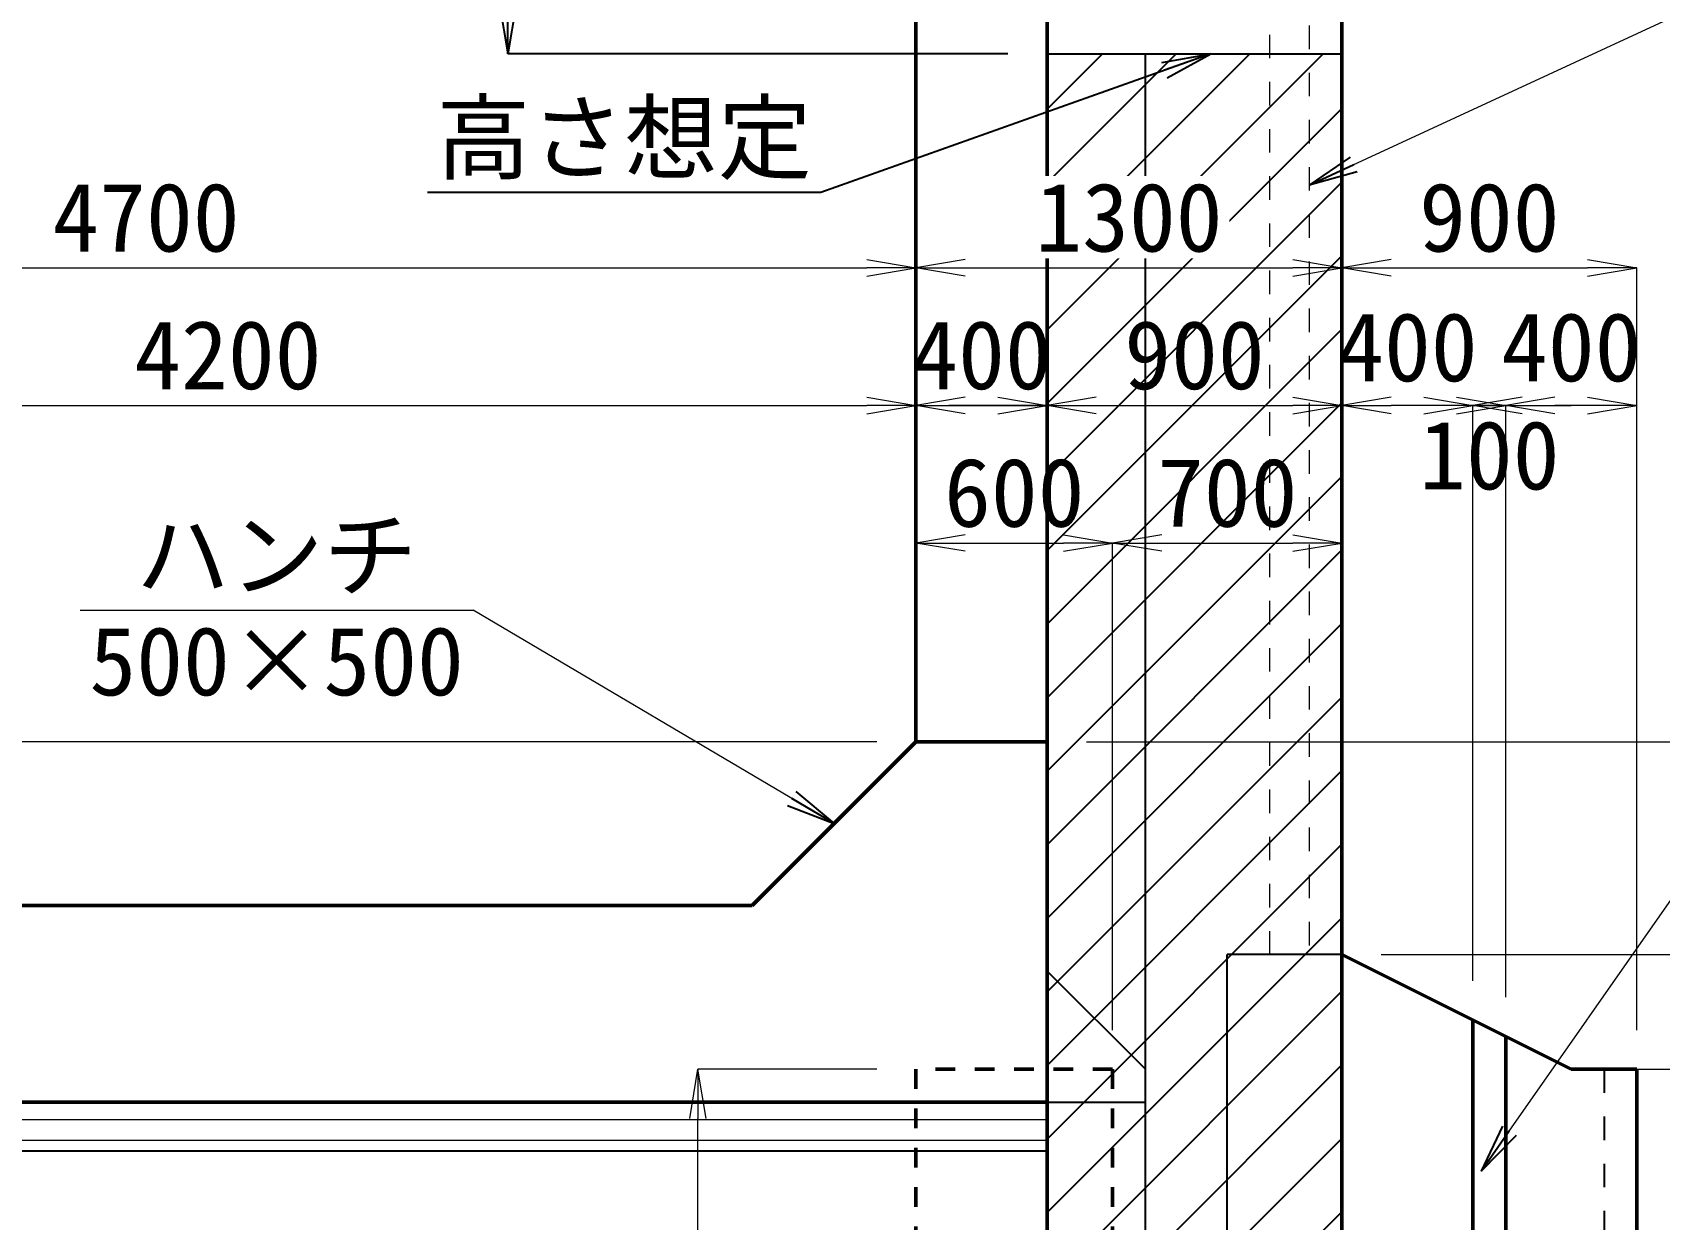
# Model space of a CAD drawing. Header units: millimetres. Extents: x 156724 to 219930, y -98905 to 17820.
# Drawn here: x 204175 to 209140, y 5042 to 8665 of the extents above; entities that cross this region are included whole.
import ezdxf
from ezdxf.enums import TextEntityAlignment as Align

# ---------------------------------------------------------------- set-up
doc = ezdxf.new("R2010")
doc.units = ezdxf.units.MM
doc.header["$LTSCALE"] = 60
doc.header["$PDSIZE"] = 300
for name, pattern in [('SXF_二点短鎖線', [11, 6, -1.5, 0.25, -1.5, 0.25, -1.5]), ('SXF_跳び破線', [12, 6, -6]), ('点線(短)_2', [2, 1, -1])]:
    doc.linetypes.add(name, pattern=pattern)
doc.layers.get('Defpoints').update_dxf_attribs({"color": 151})
for name, color, linetype, lineweight in [('D-STR', 1, 'Continuous', 50), ('D-STR-DIM', 7, 'Continuous', 13), ('D-STR-HTXT', 7, 'Continuous', 13), ('D-STR-STR1', 2, 'Continuous', 13), ('D-STR-STR2', 6, 'Continuous', 25), ('D-STR-STR6', 7, 'Continuous', 13), ('D-STR-STRA', 1, 'Continuous', 25), ('D-STR-TXT', 7, 'Continuous', 13)]:
    doc.layers.add(name, color=color, linetype=linetype, lineweight=lineweight)
doc.styles.add('MS ゴシック', font='MS Gothic.ttf')
doc.dimstyles.new('DIM-60-F', dxfattribs={"dimscale": 60, "dimtxt": 3.5, "dimasz": 2.5, "dimexe": 0, "dimexo": 2, "dimgap": 0.8, "dimtad": 1, "dimdec": 0, "dimzin": 0, "dimdsep": 46, "dimtxsty": 'MS ゴシック', "dimblk": 'OPEN', "dimcen": 0.1, "dimaunit": 1, "dimadec": 4, "dimazin": 0, "dimtfac": 1, "dimtdec": 0, "dimtmove": 2, "dimatfit": 3, "dimldrblk": 'OPEN', "dimfxl": 1, "dimtolj": 1, "dimtzin": 0, "dimlwd": -1, "dimlwe": -1, "dimarcsym": 2})

# ---------------------------------------------------------------- blocks, each defined once
blk = doc.blocks.new('_Open')
at = {"color": 0, "linetype": 'ByBlock', "lineweight": -2}
for p, q in [((-1, 0.167), (0, 0)), ((-1, -0.167), (0, 0)), ((0, 0), (-1, 0))]:
    blk.add_line(p, q, dxfattribs=at)
blk = doc.blocks.new('*D478')
at = {"layer": 'Defpoints', "color": 0, "transparency": 16777216}
for p, q in [((207151.1, 9600.7), (205625.2, 9600.7)), ((205625.2, 8750.7), (205625.2, 9450.7)), ((207151.1, 8600.7), (205625.2, 8600.7))]:
    blk.add_line(p, q, dxfattribs=at)
for p in [(205625.2, 9600.7), (207271.1, 9600.7), (207271.1, 8600.7)]:
    blk.add_point(p, dxfattribs=at)
at = {"layer": 'Defpoints', "color": 0, "transparency": 16777216, "xscale": 150, "yscale": 150, "zscale": 150}
for p, rotation in [((205625.2, 9600.7), 90), ((205625.2, 8600.7), 270)]:
    blk.add_blockref('_Open', p, dxfattribs=dict(at, rotation=rotation))
at = {"layer": 'Defpoints', "color": 0, "transparency": 16777216, "insert": (205472.2, 9100.7), "char_height": 210, "attachment_point": 5, "rotation": 90, "style": 'MS ゴシック'}
blk.add_mtext('\\A1;1000', dxfattribs=at)
blk = doc.blocks.new('*D484')
at = {"layer": 'D-STR-DIM', "color": 0, "transparency": 16777216}
for p, q in [((206871.1, 6620.7), (206871.1, 7527)), ((206871.1, 7527), (207271.1, 7527)), ((207121.1, 7527), (206971.1, 7527)), ((207021.1, 7527), (207171.1, 7527)), ((207271.1, 6620.7), (207271.1, 7527))]:
    blk.add_line(p, q, dxfattribs=at)
at = {"layer": 'Defpoints', "color": 0, "transparency": 16777216}
for p in [(207271.1, 7527), (206871.1, 6500.7), (207271.1, 6500.7)]:
    blk.add_point(p, dxfattribs=at)
at = {"layer": 'D-STR-DIM', "color": 0, "transparency": 16777216, "xscale": 150, "yscale": 150, "zscale": 150, "rotation": 180}
blk.add_blockref('_Open', (206871.1, 7527), dxfattribs=at)
at = {"layer": 'D-STR-DIM', "color": 0, "transparency": 16777216, "xscale": 150, "yscale": 150, "zscale": 150}
blk.add_blockref('_Open', (207271.1, 7527), dxfattribs=at)
at = {"layer": 'D-STR-DIM', "color": 0, "transparency": 16777216, "insert": (207071.1, 7680), "char_height": 210, "attachment_point": 5, "style": 'MS ゴシック'}
blk.add_mtext('\\A1;400', dxfattribs=at)
blk = doc.blocks.new('*D485')
at = {"layer": 'D-STR-DIM', "color": 0, "transparency": 16777216}
for p, q in [((207271.1, 6620.7), (207271.1, 7527)), ((207421.1, 7527), (208021.1, 7527)), ((208171.1, 6120.7), (208171.1, 7527))]:
    blk.add_line(p, q, dxfattribs=at)
at = {"layer": 'Defpoints', "color": 0, "transparency": 16777216}
for p in [(208171.1, 7527), (207271.1, 6500.7), (208171.1, 6000.7)]:
    blk.add_point(p, dxfattribs=at)
at = {"layer": 'D-STR-DIM', "color": 0, "transparency": 16777216, "xscale": 150, "yscale": 150, "zscale": 150, "rotation": 180}
blk.add_blockref('_Open', (207271.1, 7527), dxfattribs=at)
at = {"layer": 'D-STR-DIM', "color": 0, "transparency": 16777216, "xscale": 150, "yscale": 150, "zscale": 150}
blk.add_blockref('_Open', (208171.1, 7527), dxfattribs=at)
at = {"layer": 'D-STR-DIM', "color": 0, "transparency": 16777216, "insert": (207721.1, 7680), "char_height": 210, "attachment_point": 5, "style": 'MS ゴシック'}
blk.add_mtext('\\A1;900', dxfattribs=at)
blk = doc.blocks.new('*D486')
at = {"layer": 'D-STR-DIM', "color": 0, "transparency": 16777216}
for p, q in [((202170.8, 6120.7), (202170.8, 7947)), ((202320.8, 7947), (206721.1, 7947)), ((206871.1, 6620.7), (206871.1, 7947))]:
    blk.add_line(p, q, dxfattribs=at)
at = {"layer": 'Defpoints', "color": 0, "transparency": 16777216}
for p in [(206871.1, 7947), (206871.1, 6500.7), (202170.8, 6000.7)]:
    blk.add_point(p, dxfattribs=at)
at = {"layer": 'D-STR-DIM', "color": 0, "transparency": 16777216, "xscale": 150, "yscale": 150, "zscale": 150, "rotation": 180}
blk.add_blockref('_Open', (202170.8, 7947), dxfattribs=at)
at = {"layer": 'D-STR-DIM', "color": 0, "transparency": 16777216, "xscale": 150, "yscale": 150, "zscale": 150}
blk.add_blockref('_Open', (206871.1, 7947), dxfattribs=at)
at = {"layer": 'D-STR-DIM', "color": 0, "transparency": 16777216, "insert": (204520.9, 8100), "char_height": 210, "attachment_point": 5, "style": 'MS ゴシック'}
blk.add_mtext('\\A1;4700', dxfattribs=at)
blk = doc.blocks.new('*D487')
at = {"layer": 'D-STR-DIM', "color": 0, "transparency": 16777216}
for p, q in [((206871.1, 6620.7), (206871.1, 7947)), ((207021.1, 7947), (208021.1, 7947)), ((208171.1, 6120.7), (208171.1, 7947))]:
    blk.add_line(p, q, dxfattribs=at)
at = {"layer": 'Defpoints', "color": 0, "transparency": 16777216}
for p in [(208171.1, 7947), (206871.1, 6500.7), (208171.1, 6000.7)]:
    blk.add_point(p, dxfattribs=at)
at = {"layer": 'D-STR-DIM', "color": 0, "transparency": 16777216, "xscale": 150, "yscale": 150, "zscale": 150, "rotation": 180}
blk.add_blockref('_Open', (206871.1, 7947), dxfattribs=at)
at = {"layer": 'D-STR-DIM', "color": 0, "transparency": 16777216, "xscale": 150, "yscale": 150, "zscale": 150}
blk.add_blockref('_Open', (208171.1, 7947), dxfattribs=at)
at = {"layer": 'D-STR-DIM', "color": 0, "transparency": 16777216, "insert": (207521.1, 8100), "char_height": 210, "attachment_point": 5, "style": 'MS ゴシック', "bg_fill": 3, "box_fill_scale": 1.1, "bg_fill_color": 256, "bg_fill_true_color": 13158600, "bg_fill_transparency": 0}
blk.add_mtext('\\A1;1300', dxfattribs=at)
blk = doc.blocks.new('*D488')
at = {"layer": 'D-STR-DIM', "color": 0, "transparency": 16777216}
for p, q in [((208171.1, 5970.7), (208171.1, 7947)), ((208321.1, 7947), (208921.1, 7947)), ((209071.1, 5620.7), (209071.1, 7947))]:
    blk.add_line(p, q, dxfattribs=at)
at = {"layer": 'Defpoints', "color": 0, "transparency": 16777216}
for p in [(209071.1, 7947), (208171.1, 5850.7), (209071.1, 5500.7)]:
    blk.add_point(p, dxfattribs=at)
at = {"layer": 'D-STR-DIM', "color": 0, "transparency": 16777216, "xscale": 150, "yscale": 150, "zscale": 150, "rotation": 180}
blk.add_blockref('_Open', (208171.1, 7947), dxfattribs=at)
at = {"layer": 'D-STR-DIM', "color": 0, "transparency": 16777216, "xscale": 150, "yscale": 150, "zscale": 150}
blk.add_blockref('_Open', (209071.1, 7947), dxfattribs=at)
at = {"layer": 'D-STR-DIM', "color": 0, "transparency": 16777216, "insert": (208621.1, 8100), "char_height": 210, "attachment_point": 5, "style": 'MS ゴシック'}
blk.add_mtext('\\A1;900', dxfattribs=at)
blk = doc.blocks.new('*D489')
at = {"layer": 'D-STR-DIM', "color": 0, "transparency": 16777216}
for p, q in [((208671.1, 5720.7), (208671.1, 7527)), ((208921.1, 7527), (208821.1, 7527)), ((209071.1, 5620.7), (209071.1, 7527))]:
    blk.add_line(p, q, dxfattribs=at)
at = {"layer": 'Defpoints', "color": 0, "transparency": 16777216}
for p in [(208671.1, 7527), (208671.1, 5600.7), (209071.1, 5500.7)]:
    blk.add_point(p, dxfattribs=at)
at = {"layer": 'D-STR-DIM', "color": 0, "transparency": 16777216, "xscale": 150, "yscale": 150, "zscale": 150, "rotation": 180}
blk.add_blockref('_Open', (208671.1, 7527), dxfattribs=at)
at = {"layer": 'D-STR-DIM', "color": 0, "transparency": 16777216, "xscale": 150, "yscale": 150, "zscale": 150}
blk.add_blockref('_Open', (209071.1, 7527), dxfattribs=at)
at = {"layer": 'D-STR-DIM', "color": 0, "transparency": 16777216, "insert": (208871.1, 7704), "char_height": 210, "attachment_point": 5, "style": 'MS ゴシック'}
blk.add_mtext('\\A1;400', dxfattribs=at)
blk = doc.blocks.new('*D490')
at = {"layer": 'D-STR-DIM', "color": 0, "transparency": 16777216}
for p, q in [((208521.1, 7527), (208371.1, 7527)), ((208571.1, 5770.7), (208571.1, 7527)), ((208671.1, 7527), (208571.1, 7527)), ((208671.1, 5720.7), (208671.1, 7527)), ((208721.1, 7527), (208871.1, 7527))]:
    blk.add_line(p, q, dxfattribs=at)
at = {"layer": 'Defpoints', "color": 0, "transparency": 16777216}
for p in [(208571.1, 7527), (208571.1, 5650.7), (208671.1, 5600.7)]:
    blk.add_point(p, dxfattribs=at)
at = {"layer": 'D-STR-DIM', "color": 0, "transparency": 16777216, "xscale": 150, "yscale": 150, "zscale": 150}
blk.add_blockref('_Open', (208671.1, 7527), dxfattribs=at)
at = {"layer": 'D-STR-DIM', "color": 0, "transparency": 16777216, "xscale": 150, "yscale": 150, "zscale": 150, "rotation": 180}
blk.add_blockref('_Open', (208571.1, 7527), dxfattribs=at)
at = {"layer": 'D-STR-DIM', "color": 0, "transparency": 16777216, "char_height": 210, "attachment_point": 5, "style": 'MS ゴシック'}
for s, insert in [('\\A1;', (208621.1, 7680)), ('\\A1;100', (208621.1, 7374))]:
    blk.add_mtext(s, dxfattribs=dict(at, insert=insert))
blk = doc.blocks.new('*D491')
at = {"layer": 'D-STR-DIM', "color": 0, "transparency": 16777216}
for p, q in [((208171.1, 5970.7), (208171.1, 7527)), ((208421.1, 7527), (208321.1, 7527)), ((208571.1, 5770.7), (208571.1, 7527))]:
    blk.add_line(p, q, dxfattribs=at)
at = {"layer": 'Defpoints', "color": 0, "transparency": 16777216}
for p in [(208171.1, 7527), (208171.1, 5850.7), (208571.1, 5650.7)]:
    blk.add_point(p, dxfattribs=at)
at = {"layer": 'D-STR-DIM', "color": 0, "transparency": 16777216, "xscale": 150, "yscale": 150, "zscale": 150, "rotation": 180}
blk.add_blockref('_Open', (208171.1, 7527), dxfattribs=at)
at = {"layer": 'D-STR-DIM', "color": 0, "transparency": 16777216, "xscale": 150, "yscale": 150, "zscale": 150}
blk.add_blockref('_Open', (208571.1, 7527), dxfattribs=at)
at = {"layer": 'D-STR-DIM', "color": 0, "transparency": 16777216, "insert": (208371.1, 7704), "char_height": 210, "attachment_point": 5, "style": 'MS ゴシック'}
blk.add_mtext('\\A1;400', dxfattribs=at)
blk = doc.blocks.new('*D492')
at = {"layer": 'D-STR-DIM', "color": 0, "transparency": 16777216}
for p, q in [((202670.8, 6120.7), (202670.8, 7527)), ((202820.8, 7527), (206721.1, 7527)), ((206871.1, 6620.7), (206871.1, 7527))]:
    blk.add_line(p, q, dxfattribs=at)
at = {"layer": 'Defpoints', "color": 0, "transparency": 16777216}
for p in [(206871.1, 7527), (206871.1, 6500.7), (202670.8, 6000.7)]:
    blk.add_point(p, dxfattribs=at)
at = {"layer": 'D-STR-DIM', "color": 0, "transparency": 16777216, "xscale": 150, "yscale": 150, "zscale": 150, "rotation": 180}
blk.add_blockref('_Open', (202670.8, 7527), dxfattribs=at)
at = {"layer": 'D-STR-DIM', "color": 0, "transparency": 16777216, "xscale": 150, "yscale": 150, "zscale": 150}
blk.add_blockref('_Open', (206871.1, 7527), dxfattribs=at)
at = {"layer": 'D-STR-DIM', "color": 0, "transparency": 16777216, "insert": (204770.9, 7680), "char_height": 210, "attachment_point": 5, "style": 'MS ゴシック'}
blk.add_mtext('\\A1;4200', dxfattribs=at)
blk = doc.blocks.new('*D498')
at = {"layer": 'D-STR-DIM', "color": 0, "transparency": 16777216}
for p, q in [((206751.1, 5500.7), (206205.7, 5500.7)), ((206205.7, 3550.7), (206205.7, 5350.7)), ((206751.1, 3400.7), (206205.7, 3400.7))]:
    blk.add_line(p, q, dxfattribs=at)
at = {"layer": 'Defpoints', "color": 0, "transparency": 16777216}
for p in [(206205.7, 5500.7), (206871.1, 5500.7), (206871.1, 3400.7)]:
    blk.add_point(p, dxfattribs=at)
at = {"layer": 'D-STR-DIM', "color": 0, "transparency": 16777216, "xscale": 150, "yscale": 150, "zscale": 150}
for p, rotation in [((206205.7, 5500.7), 90), ((206205.7, 3400.7), 270)]:
    blk.add_blockref('_Open', p, dxfattribs=dict(at, rotation=rotation))
at = {"layer": 'D-STR-DIM', "color": 0, "transparency": 16777216, "insert": (206052.7, 4450.7), "char_height": 210, "attachment_point": 5, "rotation": 90, "style": 'MS ゴシック'}
blk.add_mtext('\\A1;2100', dxfattribs=at)
blk = doc.blocks.new('*D512')
at = {"layer": 'D-STR-DIM', "color": 0, "transparency": 16777216}
for p, q in [((205601.1, 9600.7), (196858.9, 9600.7)), ((196858.9, 9450.7), (196858.9, 6150.7)), ((202050.8, 6000.7), (196858.9, 6000.7))]:
    blk.add_line(p, q, dxfattribs=at)
at = {"layer": 'Defpoints', "color": 0, "transparency": 16777216}
for p in [(205721.1, 9600.7), (196858.9, 6000.7), (202170.8, 6000.7)]:
    blk.add_point(p, dxfattribs=at)
at = {"layer": 'D-STR-DIM', "color": 0, "transparency": 16777216, "xscale": 150, "yscale": 150, "zscale": 150}
for p, rotation in [((196858.9, 9600.7), 90), ((196858.9, 6000.7), 270)]:
    blk.add_blockref('_Open', p, dxfattribs=dict(at, rotation=rotation))
at = {"layer": 'D-STR-DIM', "color": 0, "transparency": 16777216, "insert": (196705.9, 7800.7), "char_height": 210, "attachment_point": 5, "rotation": 90, "style": 'MS ゴシック'}
blk.add_mtext('\\A1;3600', dxfattribs=at)
blk = doc.blocks.new('*D513')
at = {"layer": 'D-STR-DIM', "color": 0, "transparency": 16777216}
for p, q in [((205601.1, 9600.7), (197278.9, 9600.7)), ((197278.9, 6650.7), (197278.9, 9450.7)), ((206751.1, 6500.7), (197278.9, 6500.7))]:
    blk.add_line(p, q, dxfattribs=at)
at = {"layer": 'Defpoints', "color": 0, "transparency": 16777216}
for p in [(197278.9, 9600.7), (205721.1, 9600.7), (206871.1, 6500.7)]:
    blk.add_point(p, dxfattribs=at)
at = {"layer": 'D-STR-DIM', "color": 0, "transparency": 16777216, "xscale": 150, "yscale": 150, "zscale": 150}
for p, rotation in [((197278.9, 9600.7), 90), ((197278.9, 6500.7), 270)]:
    blk.add_blockref('_Open', p, dxfattribs=dict(at, rotation=rotation))
at = {"layer": 'D-STR-DIM', "color": 0, "transparency": 16777216, "insert": (197125.9, 8050.7), "char_height": 210, "attachment_point": 5, "rotation": 90, "style": 'MS ゴシック'}
blk.add_mtext('\\A1;3100', dxfattribs=at)
blk = doc.blocks.new('*D514')
at = {"layer": 'D-STR-DIM', "color": 0, "transparency": 16777216}
for p, q in [((206751.1, 6500.7), (197278.9, 6500.7)), ((197278.9, 6350.7), (197278.9, 6150.7)), ((202050.8, 6000.7), (197278.9, 6000.7))]:
    blk.add_line(p, q, dxfattribs=at)
at = {"layer": 'Defpoints', "color": 0, "transparency": 16777216}
for p in [(206871.1, 6500.7), (197278.9, 6000.7), (202170.8, 6000.7)]:
    blk.add_point(p, dxfattribs=at)
at = {"layer": 'D-STR-DIM', "color": 0, "transparency": 16777216, "xscale": 150, "yscale": 150, "zscale": 150}
for p, rotation in [((197278.9, 6500.7), 90), ((197278.9, 6000.7), 270)]:
    blk.add_blockref('_Open', p, dxfattribs=dict(at, rotation=rotation))
at = {"layer": 'D-STR-DIM', "color": 0, "transparency": 16777216, "insert": (197125.9, 6250.7), "char_height": 210, "attachment_point": 5, "rotation": 90, "style": 'MS ゴシック'}
blk.add_mtext('\\A1;500', dxfattribs=at)
blk = doc.blocks.new('*D526')
at = {"layer": 'D-STR-DIM', "color": 0, "transparency": 16777216}
for p, q in [((209041.1, 9600.7), (214012.4, 9600.7)), ((214012.4, 9450.7), (214012.4, 6000.7)), ((208291.1, 5850.7), (214012.4, 5850.7))]:
    blk.add_line(p, q, dxfattribs=at)
at = {"layer": 'Defpoints', "color": 0, "transparency": 16777216}
for p in [(208921.1, 9600.7), (208171.1, 5850.7), (214012.4, 5850.7)]:
    blk.add_point(p, dxfattribs=at)
at = {"layer": 'D-STR-DIM', "color": 0, "transparency": 16777216, "xscale": 150, "yscale": 150, "zscale": 150}
for p, rotation in [((214012.4, 9600.7), 90), ((214012.4, 5850.7), 270)]:
    blk.add_blockref('_Open', p, dxfattribs=dict(at, rotation=rotation))
at = {"layer": 'D-STR-DIM', "color": 0, "transparency": 16777216, "insert": (213859.4, 7725.7), "char_height": 210, "attachment_point": 5, "rotation": 90, "style": 'MS ゴシック'}
blk.add_mtext('\\A1;3750', dxfattribs=at)
blk = doc.blocks.new('*D527')
at = {"layer": 'D-STR-DIM', "color": 0, "transparency": 16777216}
for p, q in [((208291.1, 9400.7), (213592.4, 9400.7)), ((213592.4, 6000.7), (213592.4, 9250.7)), ((208291.1, 5850.7), (213592.4, 5850.7))]:
    blk.add_line(p, q, dxfattribs=at)
at = {"layer": 'Defpoints', "color": 0, "transparency": 16777216}
for p in [(208171.1, 9400.7), (213592.4, 9400.7), (208171.1, 5850.7)]:
    blk.add_point(p, dxfattribs=at)
at = {"layer": 'D-STR-DIM', "color": 0, "transparency": 16777216, "xscale": 150, "yscale": 150, "zscale": 150}
for p, rotation in [((213592.4, 9400.7), 90), ((213592.4, 5850.7), 270)]:
    blk.add_blockref('_Open', p, dxfattribs=dict(at, rotation=rotation))
at = {"layer": 'D-STR-DIM', "color": 0, "transparency": 16777216, "insert": (213439.4, 7625.7), "char_height": 210, "attachment_point": 5, "rotation": 90, "style": 'MS ゴシック'}
blk.add_mtext('\\A1;3550', dxfattribs=at)
blk = doc.blocks.new('*D529')
at = {"layer": 'D-STR-DIM', "color": 0, "transparency": 16777216}
for p, q in [((209041.1, 10300.7), (214432.4, 10300.7)), ((214432.4, 10150.7), (214432.4, 3050.7)), ((210691.1, 2900.7), (214432.4, 2900.7))]:
    blk.add_line(p, q, dxfattribs=at)
at = {"layer": 'Defpoints', "color": 0, "transparency": 16777216}
for p in [(208921.1, 10300.7), (210571.1, 2900.7), (214432.4, 2900.7)]:
    blk.add_point(p, dxfattribs=at)
at = {"layer": 'D-STR-DIM', "color": 0, "transparency": 16777216, "xscale": 150, "yscale": 150, "zscale": 150}
for p, rotation in [((214432.4, 10300.7), 90), ((214432.4, 2900.7), 270)]:
    blk.add_blockref('_Open', p, dxfattribs=dict(at, rotation=rotation))
at = {"layer": 'D-STR-DIM', "color": 0, "transparency": 16777216, "insert": (214279.4, 6655.7), "char_height": 210, "attachment_point": 5, "rotation": 90, "style": 'MS ゴシック'}
blk.add_mtext('\\A1;7400', dxfattribs=at)
blk = doc.blocks.new('*D531')
at = {"layer": 'D-STR-DIM', "color": 0, "transparency": 16777216}
for p, q in [((209041.1, 10300.7), (214852.4, 10300.7)), ((214852.4, 2250.7), (214852.4, 10150.7)), ((209291.1, 2100.7), (214852.4, 2100.7))]:
    blk.add_line(p, q, dxfattribs=at)
at = {"layer": 'Defpoints', "color": 0, "transparency": 16777216}
for p in [(208921.1, 10300.7), (214852.4, 10300.7), (209171.1, 2100.7)]:
    blk.add_point(p, dxfattribs=at)
at = {"layer": 'D-STR-DIM', "color": 0, "transparency": 16777216, "xscale": 150, "yscale": 150, "zscale": 150}
for p, rotation in [((214852.4, 10300.7), 90), ((214852.4, 2100.7), 270)]:
    blk.add_blockref('_Open', p, dxfattribs=dict(at, rotation=rotation))
at = {"layer": 'D-STR-DIM', "color": 0, "transparency": 16777216, "insert": (214699.4, 6200.7), "char_height": 210, "attachment_point": 5, "rotation": 90, "style": 'MS ゴシック'}
blk.add_mtext('\\A1;8200', dxfattribs=at)
blk = doc.blocks.new('*D533')
at = {"layer": 'D-STR-DIM', "color": 0, "transparency": 16777216}
for p, q in [((207391.1, 6500.7), (213172.4, 6500.7)), ((213172.4, 6350.7), (213172.4, 6000.7)), ((208291.1, 5850.7), (213172.4, 5850.7))]:
    blk.add_line(p, q, dxfattribs=at)
at = {"layer": 'Defpoints', "color": 0, "transparency": 16777216}
for p in [(207271.1, 6500.7), (208171.1, 5850.7), (213172.4, 5850.7)]:
    blk.add_point(p, dxfattribs=at)
at = {"layer": 'D-STR-DIM', "color": 0, "transparency": 16777216, "xscale": 150, "yscale": 150, "zscale": 150}
for p, rotation in [((213172.4, 6500.7), 90), ((213172.4, 5850.7), 270)]:
    blk.add_blockref('_Open', p, dxfattribs=dict(at, rotation=rotation))
at = {"layer": 'D-STR-DIM', "color": 0, "transparency": 16777216, "insert": (213019.4, 6150.7), "char_height": 210, "attachment_point": 5, "rotation": 90, "style": 'MS ゴシック'}
blk.add_mtext('\\A1;650', dxfattribs=at)
blk = doc.blocks.new('*D534')
at = {"layer": 'D-STR-DIM', "color": 0, "transparency": 16777216}
for p, q in [((208291.1, 5850.7), (214012.4, 5850.7)), ((214012.4, 3050.7), (214012.4, 5700.7)), ((210691.1, 2900.7), (214012.4, 2900.7))]:
    blk.add_line(p, q, dxfattribs=at)
at = {"layer": 'Defpoints', "color": 0, "transparency": 16777216}
for p in [(208171.1, 5850.7), (214012.4, 5850.7), (210571.1, 2900.7)]:
    blk.add_point(p, dxfattribs=at)
at = {"layer": 'D-STR-DIM', "color": 0, "transparency": 16777216, "xscale": 150, "yscale": 150, "zscale": 150}
for p, rotation in [((214012.4, 5850.7), 90), ((214012.4, 2900.7), 270)]:
    blk.add_blockref('_Open', p, dxfattribs=dict(at, rotation=rotation))
at = {"layer": 'D-STR-DIM', "color": 0, "transparency": 16777216, "insert": (213859.4, 4375.7), "char_height": 210, "attachment_point": 5, "rotation": 90, "style": 'MS ゴシック'}
blk.add_mtext('\\A1;2950', dxfattribs=at)
blk = doc.blocks.new('*D577')
at = {"layer": 'D-STR-DIM', "color": 0, "transparency": 16777216}
for p, q in [((206871.1, 6620.7), (206871.1, 7107)), ((207021.1, 7107), (207321.1, 7107)), ((207471.1, 5620.7), (207471.1, 7107))]:
    blk.add_line(p, q, dxfattribs=at)
at = {"layer": 'Defpoints', "color": 0, "transparency": 16777216}
for p in [(207471.1, 7107), (206871.1, 6500.7), (207471.1, 5500.7)]:
    blk.add_point(p, dxfattribs=at)
at = {"layer": 'D-STR-DIM', "color": 0, "transparency": 16777216, "xscale": 150, "yscale": 150, "zscale": 150, "rotation": 180}
blk.add_blockref('_Open', (206871.1, 7107), dxfattribs=at)
at = {"layer": 'D-STR-DIM', "color": 0, "transparency": 16777216, "xscale": 150, "yscale": 150, "zscale": 150}
blk.add_blockref('_Open', (207471.1, 7107), dxfattribs=at)
at = {"layer": 'D-STR-DIM', "color": 0, "transparency": 16777216, "insert": (207171.1, 7260), "char_height": 210, "attachment_point": 5, "style": 'MS ゴシック'}
blk.add_mtext('\\A1;600', dxfattribs=at)
blk = doc.blocks.new('*D578')
at = {"layer": 'D-STR-DIM', "color": 0, "transparency": 16777216}
for p, q in [((207471.1, 5620.7), (207471.1, 7107)), ((207621.1, 7107), (208021.1, 7107)), ((208171.1, 6120.7), (208171.1, 7107))]:
    blk.add_line(p, q, dxfattribs=at)
at = {"layer": 'Defpoints', "color": 0, "transparency": 16777216}
for p in [(208171.1, 7107), (208171.1, 6000.7), (207471.1, 5500.7)]:
    blk.add_point(p, dxfattribs=at)
at = {"layer": 'D-STR-DIM', "color": 0, "transparency": 16777216, "xscale": 150, "yscale": 150, "zscale": 150, "rotation": 180}
blk.add_blockref('_Open', (207471.1, 7107), dxfattribs=at)
at = {"layer": 'D-STR-DIM', "color": 0, "transparency": 16777216, "xscale": 150, "yscale": 150, "zscale": 150}
blk.add_blockref('_Open', (208171.1, 7107), dxfattribs=at)
at = {"layer": 'D-STR-DIM', "color": 0, "transparency": 16777216, "insert": (207821.1, 7260), "char_height": 210, "attachment_point": 5, "style": 'MS ゴシック'}
blk.add_mtext('\\A1;700', dxfattribs=at)
blk = doc.blocks.new('*D671')
at = {"layer": 'D-STR-DIM', "color": 0, "transparency": 16777216}
for p, q in [((213592.4, 6000.7), (213592.4, 6150.7)), ((208291.1, 5850.7), (213592.4, 5850.7)), ((213592.4, 5500.7), (213592.4, 5850.7)), ((210691.1, 5500.7), (213592.4, 5500.7)), ((213592.4, 5350.7), (213592.4, 5200.7))]:
    blk.add_line(p, q, dxfattribs=at)
at = {"layer": 'Defpoints', "color": 0, "transparency": 16777216}
for p in [(208171.1, 5850.7), (213592.4, 5850.7), (210571.1, 5500.7)]:
    blk.add_point(p, dxfattribs=at)
at = {"layer": 'D-STR-DIM', "color": 0, "transparency": 16777216, "xscale": 150, "yscale": 150, "zscale": 150}
for p, rotation in [((213592.4, 5850.7), 270), ((213592.4, 5500.7), 90)]:
    blk.add_blockref('_Open', p, dxfattribs=dict(at, rotation=rotation))
at = {"layer": 'D-STR-DIM', "color": 0, "transparency": 16777216, "insert": (213439.4, 5675.7), "char_height": 210, "attachment_point": 5, "rotation": 90, "style": 'MS ゴシック'}
blk.add_mtext('\\A1;350', dxfattribs=at)

msp = doc.modelspace()

# ---------------------------------------------------------------- hatches: boundary and pattern name
at = {"layer": 'D-STR-STR1'}
h = msp.add_hatch(dxfattribs=at)
h.set_pattern_fill('LINE', color=256, scale=20)
h.set_pattern_definition([(0, (151.706, -50), (0, 63.5), [])])
h.paths.add_polyline_path([(206871.1, 5400.7), (202672.8, 5400.7), (202672.8, 5250.7), (206871.1, 5250.7)])
h.paths.add_polyline_path([(207271.1, 5400.7), (206871.1, 5400.7), (206871.1, 5250.7), (207271.1, 5250.7)])
at = {"layer": 'Defpoints'}
h = msp.add_hatch(dxfattribs=at)
h.set_pattern_fill('ANSI31', color=256, scale=50)
h.set_pattern_definition([(45, (-91624.49, -25771.6), (-112.2532, 112.2532), [])])
h.paths.add_polyline_path([(208171.1, 2500.7), (208171.1, 8600.7), (207271.1, 8600.7), (207271.1, 2500.7)])

# ---------------------------------------------------------------- linework, layer by layer
at = {"layer": 'D-STR'}
for p, q in [((206871.1, 9600.7), (206871.1, 6500.7)), ((207271.1, 9600.7), (207271.1, 2500.7)), ((208171.1, 9600.7), (208171.1, 2500.7)), ((206871.1, 6500.7), (206371.1, 6000.7)), ((206871.1, 6500.7), (207271.1, 6500.7)), ((202170.8, 6000.7), (206371.1, 6000.7)), ((208171.1, 6000.7), (208171.1, 2500.7)), ((208171.1, 5850.7), (208871.1, 5500.7)), ((208571.1, 2900.7), (208571.1, 5650.7)), ((208671.1, 2900.7), (208671.1, 5600.7)), ((208871.1, 5500.7), (209071.1, 5500.7)), ((209071.1, 5500.7), (209071.1, 2100.7)), ((207271.1, 5400.7), (202670.8, 5400.7))]:
    msp.add_line(p, q, dxfattribs=at)
at = {"layer": 'D-STR', "linetype": '点線(短)_2'}
msp.add_lwpolyline([(209071.1, 3400.7), (207471.1, 3400.7), (207471.1, 5500.7), (206871.1, 5500.7), (206871.1, 3400.7)], dxfattribs=at)
at = {"layer": 'D-STR-HTXT'}
msp.add_line((204319.6, 6902.1), (205519.6, 6902.1), dxfattribs=at)
at = {"layer": 'D-STR-STR2'}
msp.add_line((207271.1, 5250.7), (202670.8, 5250.7), dxfattribs=at)
at = {"layer": 'D-STR-STR6', "linetype": 'SXF_二点短鎖線'}
msp.add_line((209071.1, 5500.7), (210571.1, 5500.7), dxfattribs=at)
at = {"layer": 'D-STR-STRA', "linetype": 'SXF_跳び破線', "ltscale": 0.2}
msp.add_line((208971.1, 5500.7), (208971.1, 2700.7), dxfattribs=at)
at = {"layer": 'Defpoints'}
for p, q in [((207271.1, 8600.7), (208171.1, 8600.7)), ((207571.1, 2900.7), (207571.1, 8600.7)), ((206580.3, 8176.6), (205380.3, 8176.6)), ((208171.1, 5850.7), (207821.1, 5850.7)), ((207821.1, 2900.7), (207821.1, 5850.7)), ((207571.1, 5500.7), (207271.1, 5800.7)), ((207271.1, 5400.7), (207571.1, 5400.7))]:
    msp.add_line(p, q, dxfattribs=at)

# ---------------------------------------------------------------- texts
at = {"layer": 'D-STR-TXT', "style": 'MS ゴシック'}
msp.add_text('ハンチ', height=210, dxfattribs=at).set_placement((204919.6, 6902.1), align=Align.BOTTOM_CENTER)
msp.add_text('500×500', height=210, dxfattribs=at).set_placement((204919.6, 6852.1), align=Align.TOP_CENTER)
at = {"layer": 'Defpoints', "style": 'MS ゴシック'}
msp.add_text('高さ想定', height=210, dxfattribs=at).set_placement((205980.3, 8176.6), align=Align.BOTTOM_CENTER)

# ---------------------------------------------------------------- dimensions: what is measured, and where the dimension line sits
at = {"layer": 'D-STR-DIM'}
dim = msp.add_linear_dim(base=(214432.4, 2900.7), p1=(208921.1, 10300.7), p2=(210571.1, 2900.7), angle=90, dimstyle='DIM-60-F', dxfattribs=at)
dim.commit()
dim.dimension.update_dxf_attribs({"geometry": '*D529', "text_midpoint": (214279.4, 6655.7), "dimtype": 160})
for base, p1, p2, picture, middle in [((214852.4, 10300.7), (209171.1, 2100.7), (208921.1, 10300.7), '*D531', (214699.4, 6200.7)), ((196858.9, 6000.7), (205721.1, 9600.7), (202170.8, 6000.7), '*D512', (196705.9, 7800.7)), ((214012.4, 5850.7), (210571.1, 2900.7), (208171.1, 5850.7), '*D534', (213859.4, 4375.7)), ((206205.7, 5500.7), (206871.1, 3400.7), (206871.1, 5500.7), '*D498', (206052.7, 4450.7))]:
    dim = msp.add_linear_dim(base=base, p1=p1, p2=p2, angle=90, dimstyle='DIM-60-F', dxfattribs=at)
    dim.commit()
    dim.dimension.update_dxf_attribs({"geometry": picture, "text_midpoint": middle})
for base, p1, p2, picture, middle in [((206871.1, 7947), (202170.8, 6000.7), (206871.1, 6500.7), '*D486', (204520.9, 8100)), ((208671.1, 7527), (209071.1, 5500.7), (208671.1, 5600.7), '*D489', (208871.1, 7704))]:
    dim = msp.add_linear_dim(base=base, p1=p1, p2=p2, dimstyle='DIM-60-F', dxfattribs=at)
    dim.commit()
    dim.dimension.update_dxf_attribs({"geometry": picture, "text_midpoint": middle})
for base, p1, p2, picture, middle in [((207271.1, 7527), (206871.1, 6500.7), (207271.1, 6500.7), '*D484', (207071.1, 7680)), ((208171.1, 7527), (207271.1, 6500.7), (208171.1, 6000.7), '*D485', (207721.1, 7680))]:
    dim = msp.add_linear_dim(base=base, p1=p1, p2=p2, dimstyle='DIM-60-F', override={"dimtix": 1}, dxfattribs=at)
    dim.commit()
    dim.dimension.update_dxf_attribs({"geometry": picture, "text_midpoint": middle})
dim = msp.add_linear_dim(base=(208571.1, 7527), p1=(208671.1, 5600.7), p2=(208571.1, 5650.7), text='\\X<>', dimstyle='DIM-60-F', dxfattribs=at)
dim.commit()
dim.dimension.update_dxf_attribs({"geometry": '*D490', "text_midpoint": (208621.1, 7527), "dimtype": 160})
at = {"layer": 'Defpoints'}
dim = msp.add_linear_dim(base=(205625.2, 9600.7), p1=(207271.1, 8600.7), p2=(207271.1, 9600.7), angle=90, dimstyle='DIM-60-F', dxfattribs=at)
dim.commit()
dim.dimension.update_dxf_attribs({"geometry": '*D478', "text_midpoint": (205472.2, 9100.7)})

# ---------------------------------------------------------------- leaders
at = {"layer": 'D-STR-HTXT'}
for points in [[(208596.1, 5189.8), (210306.8, 7635.8)], [(206621.1, 6250.7), (205519.6, 6902.1)]]:
    msp.add_leader(points, dimstyle='DIM-60-F', override={"dimtad": 0}, dxfattribs=at)
at = {"layer": 'Defpoints'}
msp.add_leader([(207771.1, 8600.7), (206580.3, 8176.6)], dimstyle='DIM-60-F', override={"dimtad": 0}, dxfattribs=at)

# ---------------------------------------------------------------- next in the draw order: dimensions: what is measured, and where the dimension line sits
at = {"layer": 'D-STR-DIM'}
dim = msp.add_linear_dim(base=(208171.1, 7947), p1=(206871.1, 6500.7), p2=(208171.1, 6000.7), dimstyle='DIM-60-F', override={"dimtfill": 1}, dxfattribs=at)
dim.commit()
dim.dimension.update_dxf_attribs({"geometry": '*D487', "text_midpoint": (207521.1, 8100)})

# ---------------------------------------------------------------- next in the draw order: linework, layer by layer
at = {"layer": 'D-STR-STR1', "linetype": 'SXF_跳び破線', "ltscale": 0.2}
msp.add_lwpolyline([(207951.1, 9550.7), (208071.1, 9550.7), (208071.1, 5850.7), (207951.1, 5850.7)], close=True, dxfattribs=at)

# ---------------------------------------------------------------- next in the draw order: dimensions: what is measured, and where the dimension line sits
at = {"layer": 'D-STR-DIM'}
for base, p1, p2, picture, middle in [((197278.9, 9600.7), (206871.1, 6500.7), (205721.1, 9600.7), '*D513', (197125.9, 8050.7)), ((214012.4, 5850.7), (208921.1, 9600.7), (208171.1, 5850.7), '*D526', (213859.4, 7725.7)), ((213592.4, 9400.7), (208171.1, 5850.7), (208171.1, 9400.7), '*D527', (213439.4, 7625.7)), ((197278.9, 6000.7), (206871.1, 6500.7), (202170.8, 6000.7), '*D514', (197125.9, 6250.7))]:
    dim = msp.add_linear_dim(base=base, p1=p1, p2=p2, angle=90, dimstyle='DIM-60-F', dxfattribs=at)
    dim.commit()
    dim.dimension.update_dxf_attribs({"geometry": picture, "text_midpoint": middle})
for base, p1, p2, picture, middle in [((209071.1, 7947), (208171.1, 5850.7), (209071.1, 5500.7), '*D488', (208621.1, 8100)), ((206871.1, 7527), (202670.8, 6000.7), (206871.1, 6500.7), '*D492', (204770.9, 7680)), ((208171.1, 7527), (208571.1, 5650.7), (208171.1, 5850.7), '*D491', (208371.1, 7704))]:
    dim = msp.add_linear_dim(base=base, p1=p1, p2=p2, dimstyle='DIM-60-F', dxfattribs=at)
    dim.commit()
    dim.dimension.update_dxf_attribs({"geometry": picture, "text_midpoint": middle})
for base, p1, p2, picture, middle in [((207471.1, 7107), (206871.1, 6500.7), (207471.1, 5500.7), '*D577', (207171.1, 7260)), ((208171.1, 7107), (207471.1, 5500.7), (208171.1, 6000.7), '*D578', (207821.1, 7260))]:
    dim = msp.add_linear_dim(base=base, p1=p1, p2=p2, dimstyle='DIM-60-F', override={"dimtix": 1}, dxfattribs=at)
    dim.commit()
    dim.dimension.update_dxf_attribs({"geometry": picture, "text_midpoint": middle})
for base, p1, picture, middle in [((213172.4, 5850.7), (207271.1, 6500.7), '*D533', (213172.4, 6150.7)), ((213592.4, 5850.7), (210571.1, 5500.7), '*D671', (213592.4, 5675.7))]:
    dim = msp.add_linear_dim(base=base, p1=p1, p2=(208171.1, 5850.7), angle=90, dimstyle='DIM-60-F', override={"dimtmove": 0}, dxfattribs=at)
    dim.commit()
    dim.dimension.update_dxf_attribs({"geometry": picture, "text_midpoint": middle, "dimtype": 160})

# ---------------------------------------------------------------- next in the draw order: leaders
at = {"layer": 'D-STR-HTXT'}
msp.add_leader([(208071.1, 8199.4), (209527, 8873.1)], dimstyle='DIM-60-F', override={"dimtad": 0}, dxfattribs=at)

doc.saveas('drawing.dxf')
